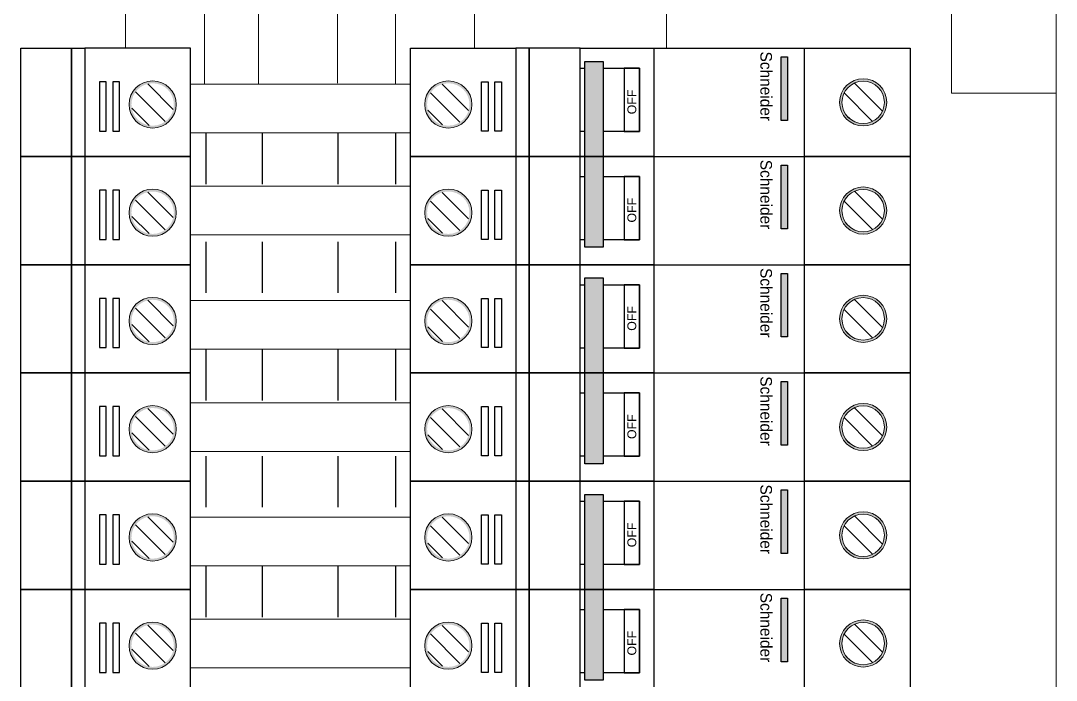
# Model space of a CAD drawing. Header units: inches. Extents: x 18739 to 22272, y 3658 to 7913.
# Drawn here: x 19677.4 to 19773.6, y 4155.3 to 4216.5 of the extents above; entities that cross this region are included whole.
import ezdxf

# ---------------------------------------------------------------- set-up
doc = ezdxf.new("R2010")
doc.units = ezdxf.units.IN
doc.header["$MEASUREMENT"] = 0
doc.layers.add('20-80AT', color=85, linetype='Continuous')
doc.layers.add('ENCLOSRURE', color=7, linetype='Continuous', lineweight=20)
doc.layers.add('LUGS', color=251, linetype='Continuous', lineweight=5)
doc.styles.get("Standard").update_dxf_attribs({"font": 'arial.ttf'})

msp = doc.modelspace()

# ---------------------------------------------------------------- hatches: boundary and pattern name
h = msp.add_hatch(color=3)
h.dxf.hatch_style = 1
h.paths.add_polyline_path([(19729.77119, 4212.76077), (19731.48535, 4212.76077), (19731.48535, 4195.50439), (19729.77119, 4195.50439)])
h = msp.add_hatch(color=3)
h.dxf.hatch_style = 1
h.paths.add_polyline_path([(19748.59359, 4213.18109), (19748.01717, 4213.18109), (19748.01717, 4207.2751), (19748.59359, 4207.2751)])
h = msp.add_hatch(color=3)
h.dxf.hatch_style = 1
h.paths.add_polyline_path([(19748.59366, 4203.12983), (19748.01724, 4203.12983), (19748.01724, 4197.22384), (19748.59366, 4197.22384)])
h = msp.add_hatch(color=3)
h.dxf.hatch_style = 1
h.paths.add_polyline_path([(19729.77112, 4192.65833), (19731.48528, 4192.65833), (19731.48528, 4175.40194), (19729.77112, 4175.40194)])
h = msp.add_hatch(color=3)
h.dxf.hatch_style = 1
h.paths.add_polyline_path([(19748.59352, 4193.07865), (19748.0171, 4193.07865), (19748.0171, 4187.17265), (19748.59352, 4187.17265)])
h = msp.add_hatch(color=3)
h.dxf.hatch_style = 1
h.paths.add_polyline_path([(19748.59359, 4183.02739), (19748.01717, 4183.02739), (19748.01717, 4177.12139), (19748.59359, 4177.12139)])
h = msp.add_hatch(color=3)
h.dxf.hatch_style = 1
h.paths.add_polyline_path([(19748.59345, 4172.9762), (19748.01703, 4172.9762), (19748.01703, 4167.07021), (19748.59345, 4167.07021)])
h = msp.add_hatch(color=3)
h.dxf.hatch_style = 1
h.paths.add_polyline_path([(19729.77105, 4172.55588), (19731.48521, 4172.55588), (19731.48521, 4155.2995), (19729.77105, 4155.2995)])
h = msp.add_hatch(color=3)
h.dxf.hatch_style = 1
h.paths.add_polyline_path([(19748.59352, 4162.92494), (19748.0171, 4162.92494), (19748.0171, 4157.01895), (19748.59352, 4157.01895)])
at = {"layer": 'ENCLOSRURE'}
h = msp.add_hatch(color=253, dxfattribs=at)
h.dxf.hatch_style = 1
h.paths.add_polyline_path([(19689.64235, 4206.57342, 1), (19689.64235, 4210.95436, 1)])
h.paths.add_polyline_path([(19689.64235, 4210.73357, -1), (19689.64235, 4206.7942, -1)], flags=16)
h = msp.add_hatch(dxfattribs=at)
h.set_pattern_fill('ANSI31', color=253, scale=10.587288, angle=90)
h.set_pattern_definition([(135, (-9426.5736, -69365.596), (-0.93579288, -0.93579288), [])])
h.paths.add_polyline_path([(19689.64235, 4210.73357, 1), (19689.64235, 4206.7942, 1)])
h = msp.add_hatch(color=253, dxfattribs=at)
h.dxf.hatch_style = 1
h.paths.add_polyline_path([(19717.09878, 4206.57345, -1), (19717.09878, 4210.95439, -1)])
h.paths.add_polyline_path([(19717.09878, 4210.73361, 1), (19717.09878, 4206.79424, 1)], flags=16)
h = msp.add_hatch(dxfattribs=at)
h.set_pattern_fill('ANSI31', color=253, scale=10.587288, angle=90)
h.set_pattern_definition([(135, (-9427.3432, -69365.596), (-0.93579288, -0.93579288), [])])
h.paths.add_polyline_path([(19717.09878, 4210.73361, -1), (19717.09878, 4206.79424, -1)])
h = msp.add_hatch(color=253, dxfattribs=at)
h.dxf.hatch_style = 1
h.paths.add_polyline_path([(19757.82127, 4208.96257, 1), (19753.44033, 4208.96257, 1)])
h.paths.add_polyline_path([(19757.60048, 4208.96257, 1), (19753.66111, 4208.96257, 1)], flags=16)
h = msp.add_hatch(dxfattribs=at)
h.set_pattern_fill('ANSI31', color=253, scale=10.587288, angle=90)
h.set_pattern_definition([(135, (-9465.8752, -69365.3973), (-0.93579288, -0.93579288), [])])
h.paths.add_polyline_path([(19757.60048, 4208.96257, 1), (19753.66111, 4208.96257, 1)])
h = msp.add_hatch(color=253, dxfattribs=at)
h.dxf.hatch_style = 1
h.paths.add_polyline_path([(19689.64232, 4196.52219, 1), (19689.64232, 4200.90313, 1)])
h.paths.add_polyline_path([(19689.64232, 4200.68235, -1), (19689.64232, 4196.74298, -1)], flags=16)
h = msp.add_hatch(color=253, dxfattribs=at)
h.dxf.hatch_style = 1
h.paths.add_polyline_path([(19717.09885, 4196.52219, -1), (19717.09885, 4200.90313, -1)])
h.paths.add_polyline_path([(19717.09885, 4200.68235, 1), (19717.09885, 4196.74298, 1)], flags=16)
h = msp.add_hatch(color=253, dxfattribs=at)
h.dxf.hatch_style = 1
h.paths.add_polyline_path([(19757.82134, 4198.91131, 1), (19753.4404, 4198.91131, 1)])
h.paths.add_polyline_path([(19757.60055, 4198.91131, 1), (19753.66118, 4198.91131, 1)], flags=16)
h = msp.add_hatch(dxfattribs=at)
h.set_pattern_fill('ANSI31', color=253, scale=10.587288, angle=90)
h.set_pattern_definition([(135, (-9465.8751, -69375.4486), (-0.93579288, -0.93579288), [])])
h.paths.add_polyline_path([(19757.60055, 4198.91131, 1), (19753.66118, 4198.91131, 1)])
h = msp.add_hatch(dxfattribs=at)
h.set_pattern_fill('ANSI31', color=253, scale=10.587288, angle=90)
h.set_pattern_definition([(135, (-9426.5737, -69375.6472), (-0.93579288, -0.93579288), [])])
h.paths.add_polyline_path([(19689.64232, 4200.68235, 1), (19689.64232, 4196.74298, 1)])
h = msp.add_hatch(dxfattribs=at)
h.set_pattern_fill('ANSI31', color=253, scale=10.587288, angle=90)
h.set_pattern_definition([(135, (-9427.3431, -69375.6472), (-0.93579288, -0.93579288), [])])
h.paths.add_polyline_path([(19717.09885, 4200.68235, -1), (19717.09885, 4196.74298, -1)])
h = msp.add_hatch(color=253, dxfattribs=at)
h.dxf.hatch_style = 1
h.paths.add_polyline_path([(19689.64228, 4186.47097, 1), (19689.64228, 4190.85191, 1)])
h.paths.add_polyline_path([(19689.64228, 4190.63113, -1), (19689.64228, 4186.69176, -1)], flags=16)
h = msp.add_hatch(dxfattribs=at)
h.set_pattern_fill('ANSI31', color=253, scale=10.587288, angle=90)
h.set_pattern_definition([(135, (-9426.5737, -69385.6985), (-0.93579288, -0.93579288), [])])
h.paths.add_polyline_path([(19689.64228, 4190.63113, 1), (19689.64228, 4186.69176, 1)])
h = msp.add_hatch(color=253, dxfattribs=at)
h.dxf.hatch_style = 1
h.paths.add_polyline_path([(19717.09871, 4186.47101, -1), (19717.09871, 4190.85195, -1)])
h.paths.add_polyline_path([(19717.09871, 4190.63116, 1), (19717.09871, 4186.69179, 1)], flags=16)
h = msp.add_hatch(dxfattribs=at)
h.set_pattern_fill('ANSI31', color=253, scale=10.587288, angle=90)
h.set_pattern_definition([(135, (-9427.3432, -69385.6984), (-0.93579288, -0.93579288), [])])
h.paths.add_polyline_path([(19717.09871, 4190.63116, -1), (19717.09871, 4186.69179, -1)])
h = msp.add_hatch(color=253, dxfattribs=at)
h.dxf.hatch_style = 1
h.paths.add_polyline_path([(19757.8212, 4188.86013, 1), (19753.44026, 4188.86013, 1)])
h.paths.add_polyline_path([(19757.60041, 4188.86013, 1), (19753.66104, 4188.86013, 1)], flags=16)
h = msp.add_hatch(dxfattribs=at)
h.set_pattern_fill('ANSI31', color=253, scale=10.587288, angle=90)
h.set_pattern_definition([(135, (-9465.8752, -69385.4998), (-0.93579288, -0.93579288), [])])
h.paths.add_polyline_path([(19757.60041, 4188.86013, 1), (19753.66104, 4188.86013, 1)])
h = msp.add_hatch(color=253, dxfattribs=at)
h.dxf.hatch_style = 1
h.paths.add_polyline_path([(19689.64225, 4176.41975, 1), (19689.64225, 4180.80069, 1)])
h.paths.add_polyline_path([(19689.64225, 4180.5799, -1), (19689.64225, 4176.64053, -1)], flags=16)
h = msp.add_hatch(color=253, dxfattribs=at)
h.dxf.hatch_style = 1
h.paths.add_polyline_path([(19717.09878, 4176.41975, -1), (19717.09878, 4180.80069, -1)])
h.paths.add_polyline_path([(19717.09878, 4180.5799, 1), (19717.09878, 4176.64053, 1)], flags=16)
h = msp.add_hatch(color=253, dxfattribs=at)
h.dxf.hatch_style = 1
h.paths.add_polyline_path([(19757.82127, 4178.80887, 1), (19753.44033, 4178.80887, 1)])
h.paths.add_polyline_path([(19757.60048, 4178.80887, 1), (19753.66111, 4178.80887, 1)], flags=16)
h = msp.add_hatch(dxfattribs=at)
h.set_pattern_fill('ANSI31', color=253, scale=10.587288, angle=90)
h.set_pattern_definition([(135, (-9465.8752, -69395.551), (-0.93579288, -0.93579288), [])])
h.paths.add_polyline_path([(19757.60048, 4178.80887, 1), (19753.66111, 4178.80887, 1)])
h = msp.add_hatch(dxfattribs=at)
h.set_pattern_fill('ANSI31', color=253, scale=10.587288, angle=90)
h.set_pattern_definition([(135, (-9426.5737, -69395.7497), (-0.93579288, -0.93579288), [])])
h.paths.add_polyline_path([(19689.64225, 4180.5799, 1), (19689.64225, 4176.64053, 1)])
h = msp.add_hatch(dxfattribs=at)
h.set_pattern_fill('ANSI31', color=253, scale=10.587288, angle=90)
h.set_pattern_definition([(135, (-9427.3432, -69395.7497), (-0.93579288, -0.93579288), [])])
h.paths.add_polyline_path([(19717.09878, 4180.5799, -1), (19717.09878, 4176.64053, -1)])
h = msp.add_hatch(color=253, dxfattribs=at)
h.dxf.hatch_style = 1
h.paths.add_polyline_path([(19689.64221, 4166.36853, 1), (19689.64221, 4170.74947, 1)])
h.paths.add_polyline_path([(19689.64221, 4170.52868, -1), (19689.64221, 4166.58931, -1)], flags=16)
h = msp.add_hatch(dxfattribs=at)
h.set_pattern_fill('ANSI31', color=253, scale=10.587288, angle=90)
h.set_pattern_definition([(135, (-9426.5738, -69405.8009), (-0.93579288, -0.93579288), [])])
h.paths.add_polyline_path([(19689.64221, 4170.52868, 1), (19689.64221, 4166.58931, 1)])
h = msp.add_hatch(color=253, dxfattribs=at)
h.dxf.hatch_style = 1
h.paths.add_polyline_path([(19717.09864, 4166.36856, -1), (19717.09864, 4170.7495, -1)])
h.paths.add_polyline_path([(19717.09864, 4170.52872, 1), (19717.09864, 4166.58935, 1)], flags=16)
h = msp.add_hatch(dxfattribs=at)
h.set_pattern_fill('ANSI31', color=253, scale=10.587288, angle=90)
h.set_pattern_definition([(135, (-9427.3433, -69405.8009), (-0.93579288, -0.93579288), [])])
h.paths.add_polyline_path([(19717.09864, 4170.52872, -1), (19717.09864, 4166.58935, -1)])
h = msp.add_hatch(color=253, dxfattribs=at)
h.dxf.hatch_style = 1
h.paths.add_polyline_path([(19757.82113, 4168.75768, 1), (19753.44019, 4168.75768, 1)])
h.paths.add_polyline_path([(19757.60034, 4168.75768, 1), (19753.66097, 4168.75768, 1)], flags=16)
h = msp.add_hatch(dxfattribs=at)
h.set_pattern_fill('ANSI31', color=253, scale=10.587288, angle=90)
h.set_pattern_definition([(135, (-9465.8753, -69405.6022), (-0.93579288, -0.93579288), [])])
h.paths.add_polyline_path([(19757.60034, 4168.75768, 1), (19753.66097, 4168.75768, 1)])
h = msp.add_hatch(color=253, dxfattribs=at)
h.dxf.hatch_style = 1
h.paths.add_polyline_path([(19689.64218, 4156.3173, 1), (19689.64218, 4160.69824, 1)])
h.paths.add_polyline_path([(19689.64218, 4160.47746, -1), (19689.64218, 4156.53809, -1)], flags=16)
h = msp.add_hatch(dxfattribs=at)
h.set_pattern_fill('ANSI31', color=253, scale=10.587288, angle=90)
h.set_pattern_definition([(135, (-9426.5738, -69415.8521), (-0.93579288, -0.93579288), [])])
h.paths.add_polyline_path([(19689.64218, 4160.47746, 1), (19689.64218, 4156.53809, 1)])
h = msp.add_hatch(color=253, dxfattribs=at)
h.dxf.hatch_style = 1
h.paths.add_polyline_path([(19717.09871, 4156.3173, -1), (19717.09871, 4160.69824, -1)])
h.paths.add_polyline_path([(19717.09871, 4160.47746, 1), (19717.09871, 4156.53809, 1)], flags=16)
h = msp.add_hatch(dxfattribs=at)
h.set_pattern_fill('ANSI31', color=253, scale=10.587288, angle=90)
h.set_pattern_definition([(135, (-9427.3432, -69415.8521), (-0.93579288, -0.93579288), [])])
h.paths.add_polyline_path([(19717.09871, 4160.47746, -1), (19717.09871, 4156.53809, -1)])
h = msp.add_hatch(color=253, dxfattribs=at)
h.dxf.hatch_style = 1
h.paths.add_polyline_path([(19757.8212, 4158.70642, 1), (19753.44026, 4158.70642, 1)])
h.paths.add_polyline_path([(19757.60041, 4158.70642, 1), (19753.66104, 4158.70642, 1)], flags=16)
h = msp.add_hatch(dxfattribs=at)
h.set_pattern_fill('ANSI31', color=253, scale=10.587288, angle=90)
h.set_pattern_definition([(135, (-9465.8752, -69415.6535), (-0.93579288, -0.93579288), [])])
h.paths.add_polyline_path([(19757.60041, 4158.70642, 1), (19753.66104, 4158.70642, 1)])

# ---------------------------------------------------------------- linework, layer by layer
at = {"color": 0}
for p, q in [((19736.19371, 4213.98891), (19750.18708, 4213.98891)), ((19694.57339, 4206.10764), (19694.57339, 4201.36918)), ((19699.79817, 4206.10764), (19699.79817, 4201.36918)), ((19706.84507, 4206.10764), (19706.84507, 4201.36918)), ((19712.2107, 4206.10764), (19712.2107, 4201.36918)), ((19694.57339, 4195.99929), (19694.57339, 4191.26083)), ((19699.79817, 4195.99929), (19699.79817, 4191.26083)), ((19706.84507, 4195.99929), (19706.84507, 4191.26083)), ((19712.2107, 4195.99929), (19712.2107, 4191.26083)), ((19736.19364, 4193.88647), (19750.18701, 4193.88647)), ((19694.57332, 4186.00519), (19694.57332, 4181.26673)), ((19699.7981, 4186.00519), (19699.7981, 4181.26673)), ((19706.845, 4186.00519), (19706.845, 4181.26673)), ((19712.21063, 4186.00519), (19712.21063, 4181.26673)), ((19694.57339, 4176.12141), (19694.57339, 4171.38295)), ((19699.79817, 4176.12141), (19699.79817, 4171.38295)), ((19706.84507, 4176.12141), (19706.84507, 4171.38295)), ((19712.2107, 4176.12141), (19712.2107, 4171.38295)), ((19736.19357, 4173.78402), (19750.18694, 4173.78402)), ((19694.57325, 4165.90274), (19694.57325, 4161.16429)), ((19699.79803, 4165.90274), (19699.79803, 4161.16429)), ((19706.84493, 4165.90274), (19706.84493, 4161.16429)), ((19712.21056, 4165.90274), (19712.21056, 4161.16429))]:
    msp.add_line(p, q, dxfattribs=at)
at = {"color": 3}
for points in [[(19729.77119, 4195.50439), (19729.77119, 4212.76077), (19731.48535, 4212.76077), (19731.48535, 4195.50439)], [(19748.59359, 4213.18109), (19748.59359, 4207.2751), (19748.01717, 4207.2751), (19748.01717, 4213.18109)], [(19748.59366, 4203.12983), (19748.59366, 4197.22384), (19748.01724, 4197.22384), (19748.01724, 4203.12983)], [(19729.77112, 4175.40194), (19729.77112, 4192.65833), (19731.48528, 4192.65833), (19731.48528, 4175.40194)], [(19748.59352, 4193.07865), (19748.59352, 4187.17265), (19748.0171, 4187.17265), (19748.0171, 4193.07865)], [(19748.59359, 4183.02739), (19748.59359, 4177.12139), (19748.01717, 4177.12139), (19748.01717, 4183.02739)], [(19748.59345, 4172.9762), (19748.59345, 4167.07021), (19748.01703, 4167.07021), (19748.01703, 4172.9762)], [(19729.77105, 4155.2995), (19729.77105, 4172.55588), (19731.48521, 4172.55588), (19731.48521, 4155.2995)], [(19748.59352, 4162.92494), (19748.59352, 4157.01895), (19748.0171, 4157.01895), (19748.0171, 4162.92494)]]:
    msp.add_lwpolyline(points, close=True, dxfattribs=at)
at = {"layer": '20-80AT', "color": 0}
for p, q in [((19736.19375, 4203.93797), (19750.18715, 4203.93765)), ((19736.19375, 4193.88695), (19750.18715, 4193.88663)), ((19736.19368, 4183.83553), (19750.18708, 4183.83521)), ((19736.19368, 4173.78451), (19750.18708, 4173.78419)), ((19736.19361, 4163.73308), (19750.18701, 4163.73276))]:
    msp.add_line(p, q, dxfattribs=at)
for points in [[(19677.38964, 4213.98928), (19682.11943, 4213.98928), (19682.11943, 4203.93802), (19677.38964, 4203.93802)], [(19682.11943, 4213.98928), (19683.35729, 4213.98928), (19683.35729, 4203.93811), (19682.11943, 4203.93811)], [(19683.35733, 4213.98933), (19683.35729, 4203.93811), (19693.16178, 4203.93811), (19693.16181, 4213.98933)], [(19723.38381, 4213.98937), (19723.38384, 4203.93814), (19713.57936, 4203.93814), (19713.57932, 4213.98937)], [(19724.62171, 4213.98932), (19723.38384, 4213.98932), (19723.38384, 4203.93814), (19724.62171, 4203.93814)], [(19729.3515, 4213.98932), (19724.62171, 4213.98932), (19724.62171, 4203.93806), (19729.3515, 4203.93806)], [(19729.35203, 4203.93801), (19729.352, 4213.98923), (19736.19368, 4213.98923), (19736.19371, 4203.93801)], [(19759.99157, 4213.98891), (19759.9916, 4203.93769), (19750.18712, 4203.93769), (19750.18708, 4213.98891)], [(19734.85354, 4206.251), (19734.85354, 4212.13101), (19733.44295, 4212.13101), (19733.44295, 4206.251)], [(19685.31411, 4206.28465), (19685.31411, 4210.85756), (19684.70318, 4210.85756), (19684.70318, 4206.28465)], [(19686.5498, 4206.28465), (19686.5498, 4210.85756), (19685.93888, 4210.85756), (19685.93888, 4206.28465)], [(19720.19133, 4206.28468), (19720.19133, 4210.8576), (19720.80226, 4210.8576), (19720.80226, 4206.28468)], [(19721.42702, 4206.28468), (19721.42702, 4210.8576), (19722.03795, 4210.8576), (19722.03795, 4206.28468)], [(19677.3896, 4203.93806), (19682.11939, 4203.93806), (19682.11939, 4193.8868), (19677.3896, 4193.8868)], [(19682.11939, 4203.93806), (19683.35726, 4203.93806), (19683.35726, 4193.88689), (19682.11939, 4193.88689)], [(19683.35729, 4203.93811), (19683.35726, 4193.88689), (19693.16174, 4193.88689), (19693.16178, 4203.93811)], [(19723.38388, 4203.93811), (19723.38391, 4193.88689), (19713.57943, 4193.88689), (19713.57939, 4203.93811)], [(19724.62178, 4203.93806), (19723.38391, 4203.93806), (19723.38391, 4193.88689), (19724.62178, 4193.88689)], [(19729.35157, 4203.93806), (19724.62178, 4203.93806), (19724.62178, 4193.8868), (19729.35157, 4193.8868)], [(19729.3521, 4193.88675), (19729.35207, 4203.93797), (19736.19375, 4203.93797), (19736.19379, 4193.88675)], [(19759.99164, 4203.93765), (19759.99167, 4193.88643), (19750.18719, 4193.88643), (19750.18715, 4203.93765)], [(19734.85361, 4196.19974), (19734.85361, 4202.07975), (19733.44303, 4202.07975), (19733.44303, 4196.19974)], [(19685.31408, 4196.23342), (19685.31408, 4200.80634), (19684.70315, 4200.80634), (19684.70315, 4196.23342)], [(19686.54977, 4196.23342), (19686.54977, 4200.80634), (19685.93884, 4200.80634), (19685.93884, 4196.23342)], [(19720.1914, 4196.23342), (19720.1914, 4200.80634), (19720.80233, 4200.80634), (19720.80233, 4196.23342)], [(19721.42709, 4196.23342), (19721.42709, 4200.80634), (19722.03802, 4200.80634), (19722.03802, 4196.23342)], [(19677.38957, 4193.88683), (19682.11936, 4193.88683), (19682.11936, 4183.83557), (19677.38957, 4183.83557)], [(19682.11936, 4193.88683), (19683.35722, 4193.88683), (19683.35722, 4183.83566), (19682.11936, 4183.83566)], [(19683.35726, 4193.88689), (19683.35722, 4183.83566), (19693.16171, 4183.83566), (19693.16174, 4193.88689)], [(19723.38373, 4193.88692), (19723.38377, 4183.8357), (19713.57929, 4183.8357), (19713.57925, 4193.88692)], [(19724.62164, 4193.88687), (19723.38377, 4193.88687), (19723.38377, 4183.8357), (19724.62164, 4183.8357)], [(19729.35143, 4193.88687), (19724.62164, 4193.88687), (19724.62164, 4183.83561), (19729.35143, 4183.83561)], [(19729.35196, 4183.83556), (19729.35193, 4193.88679), (19736.19361, 4193.88679), (19736.19364, 4183.83556)], [(19759.9915, 4193.88647), (19759.99153, 4183.83524), (19750.18705, 4183.83524), (19750.18701, 4193.88647)], [(19734.85347, 4186.14856), (19734.85347, 4192.02857), (19733.44288, 4192.02857), (19733.44288, 4186.14856)], [(19685.31404, 4186.1822), (19685.31404, 4190.75512), (19684.70311, 4190.75512), (19684.70311, 4186.1822)], [(19686.54973, 4186.1822), (19686.54973, 4190.75512), (19685.93881, 4190.75512), (19685.93881, 4186.1822)], [(19720.19126, 4186.18224), (19720.19126, 4190.75515), (19720.80219, 4190.75515), (19720.80219, 4186.18224)], [(19721.42695, 4186.18224), (19721.42695, 4190.75515), (19722.03788, 4190.75515), (19722.03788, 4186.18224)], [(19677.38953, 4183.83561), (19682.11932, 4183.83561), (19682.11932, 4173.78435), (19677.38953, 4173.78435)], [(19682.11932, 4183.83561), (19683.35719, 4183.83561), (19683.35719, 4173.78444), (19682.11932, 4173.78444)], [(19683.35722, 4183.83566), (19683.35719, 4173.78444), (19693.16167, 4173.78444), (19693.16171, 4183.83566)], [(19723.38381, 4183.83566), (19723.38384, 4173.78444), (19713.57936, 4173.78444), (19713.57932, 4183.83566)], [(19724.62171, 4183.83561), (19723.38384, 4183.83561), (19723.38384, 4173.78444), (19724.62171, 4173.78444)], [(19729.3515, 4183.83561), (19724.62171, 4183.83561), (19724.62171, 4173.78435), (19729.3515, 4173.78435)], [(19729.35203, 4173.78431), (19729.352, 4183.83553), (19736.19368, 4183.83553), (19736.19372, 4173.78431)], [(19759.99157, 4183.83521), (19759.9916, 4173.78398), (19750.18712, 4173.78398), (19750.18708, 4183.83521)], [(19734.85354, 4176.0973), (19734.85354, 4181.97731), (19733.44296, 4181.97731), (19733.44296, 4176.0973)], [(19685.31401, 4176.13098), (19685.31401, 4180.70389), (19684.70308, 4180.70389), (19684.70308, 4176.13098)], [(19686.5497, 4176.13098), (19686.5497, 4180.70389), (19685.93877, 4180.70389), (19685.93877, 4176.13098)], [(19720.19133, 4176.13098), (19720.19133, 4180.70389), (19720.80226, 4180.70389), (19720.80226, 4176.13098)], [(19721.42702, 4176.13098), (19721.42702, 4180.70389), (19722.03795, 4180.70389), (19722.03795, 4176.13098)], [(19677.3895, 4173.78439), (19682.11929, 4173.78439), (19682.11929, 4163.73313), (19677.3895, 4163.73313)], [(19682.11929, 4173.78439), (19683.35715, 4173.78439), (19683.35715, 4163.73322), (19682.11929, 4163.73322)], [(19683.35719, 4173.78444), (19683.35715, 4163.73322), (19693.16163, 4163.73322), (19693.16167, 4173.78444)], [(19723.38366, 4173.78448), (19723.3837, 4163.73325), (19713.57922, 4163.73325), (19713.57918, 4173.78448)], [(19724.62157, 4173.78442), (19723.3837, 4173.78442), (19723.3837, 4163.73325), (19724.62157, 4163.73325)], [(19729.35136, 4173.78442), (19724.62157, 4173.78442), (19724.62157, 4163.73317), (19729.35136, 4163.73317)], [(19729.35189, 4163.73312), (19729.35186, 4173.78434), (19736.19354, 4173.78434), (19736.19357, 4163.73312)], [(19759.99142, 4173.78402), (19759.99146, 4163.7328), (19750.18698, 4163.7328), (19750.18694, 4173.78402)], [(19734.8534, 4166.04611), (19734.8534, 4171.92612), (19733.44281, 4171.92612), (19733.44281, 4166.04611)], [(19685.31397, 4166.07976), (19685.31397, 4170.65267), (19684.70304, 4170.65267), (19684.70304, 4166.07976)], [(19686.54966, 4166.07976), (19686.54966, 4170.65267), (19685.93873, 4170.65267), (19685.93873, 4166.07976)], [(19720.19119, 4166.07979), (19720.19119, 4170.65271), (19720.80212, 4170.65271), (19720.80212, 4166.07979)], [(19721.42688, 4166.07979), (19721.42688, 4170.65271), (19722.03781, 4170.65271), (19722.03781, 4166.07979)], [(19677.38946, 4163.73317), (19682.11925, 4163.73317), (19682.11925, 4153.68191), (19677.38946, 4153.68191)], [(19682.11925, 4163.73317), (19683.35712, 4163.73317), (19683.35712, 4153.68199), (19682.11925, 4153.68199)], [(19683.35715, 4163.73322), (19683.35712, 4153.68199), (19693.1616, 4153.68199), (19693.16163, 4163.73322)], [(19723.38374, 4163.73322), (19723.38377, 4153.68199), (19713.57929, 4153.68199), (19713.57925, 4163.73322)], [(19724.62164, 4163.73317), (19723.38377, 4163.73317), (19723.38377, 4153.68199), (19724.62164, 4153.68199)], [(19729.35143, 4163.73317), (19724.62164, 4163.73317), (19724.62164, 4153.68191), (19729.35143, 4153.68191)], [(19729.35196, 4153.68186), (19729.35193, 4163.73308), (19736.19361, 4163.73308), (19736.19365, 4153.68186)], [(19759.9915, 4163.73276), (19759.99153, 4153.68154), (19750.18705, 4153.68154), (19750.18701, 4163.73276)], [(19734.85347, 4155.99485), (19734.85347, 4161.87486), (19733.44289, 4161.87486), (19733.44289, 4155.99485)], [(19685.31394, 4156.02853), (19685.31394, 4160.60145), (19684.70301, 4160.60145), (19684.70301, 4156.02853)], [(19686.54963, 4156.02853), (19686.54963, 4160.60145), (19685.9387, 4160.60145), (19685.9387, 4156.02853)], [(19720.19126, 4156.02853), (19720.19126, 4160.60145), (19720.80219, 4160.60145), (19720.80219, 4156.02853)], [(19721.42695, 4156.02853), (19721.42695, 4160.60145), (19722.03788, 4160.60145), (19722.03788, 4156.02853)]]:
    msp.add_lwpolyline(points, close=True, dxfattribs=at)
for points in [[(19736.19371, 4213.98891), (19736.19371, 4203.93789), (19750.18708, 4203.93789), (19750.18708, 4213.98891)], [(19729.77119, 4206.251), (19729.35204, 4206.251), (19729.35204, 4212.13101), (19729.77117, 4212.13101)], [(19731.48534, 4212.13101), (19734.85354, 4212.13101), (19734.85354, 4206.251), (19731.48534, 4206.251)], [(19736.19375, 4203.93792), (19729.35155, 4203.93802)], [(19729.35155, 4203.93795), (19729.77122, 4203.93795)], [(19731.48539, 4203.93792), (19736.19375, 4203.93785)], [(19736.19379, 4203.93765), (19736.19379, 4193.88663), (19750.18715, 4193.88663), (19750.18715, 4203.93765)], [(19729.77126, 4196.19974), (19729.35211, 4196.19974), (19729.35211, 4202.07975), (19729.77124, 4202.07975)], [(19731.48541, 4202.07975), (19734.85361, 4202.07975), (19734.85361, 4196.19974), (19731.48541, 4196.19974)], [(19736.19364, 4193.88647), (19736.19364, 4183.83544), (19750.18701, 4183.83544), (19750.18701, 4193.88647)], [(19729.77112, 4186.14856), (19729.35197, 4186.14856), (19729.35197, 4192.02857), (19729.7711, 4192.02857)], [(19731.48527, 4192.02857), (19734.85347, 4192.02857), (19734.85347, 4186.14856), (19731.48527, 4186.14856)], [(19736.19368, 4183.83548), (19729.35148, 4183.83558)], [(19729.35148, 4183.83551), (19729.77115, 4183.8355)], [(19731.48532, 4183.83548), (19736.19368, 4183.83541)], [(19736.19372, 4183.83521), (19736.19372, 4173.78419), (19750.18708, 4173.78419), (19750.18708, 4183.83521)], [(19729.77119, 4176.0973), (19729.35204, 4176.0973), (19729.35204, 4181.97731), (19729.77117, 4181.97731)], [(19731.48534, 4181.97731), (19734.85354, 4181.97731), (19734.85354, 4176.0973), (19731.48534, 4176.0973)], [(19736.19357, 4173.78402), (19736.19357, 4163.733), (19750.18694, 4163.733), (19750.18694, 4173.78402)], [(19729.77105, 4166.04611), (19729.3519, 4166.04611), (19729.3519, 4171.92612), (19729.77103, 4171.92612)], [(19731.4852, 4171.92612), (19734.8534, 4171.92612), (19734.8534, 4166.04611), (19731.4852, 4166.04611)], [(19736.19361, 4163.73303), (19729.35141, 4163.73313)], [(19729.35141, 4163.73306), (19729.77108, 4163.73306)], [(19731.48525, 4163.73303), (19736.19361, 4163.73296)], [(19736.19365, 4163.73276), (19736.19365, 4153.68174), (19750.18701, 4153.68174), (19750.18701, 4163.73276)], [(19729.77112, 4155.99485), (19729.35197, 4155.99485), (19729.35197, 4161.87486), (19729.7711, 4161.87486)], [(19731.48527, 4161.87486), (19734.85347, 4161.87486), (19734.85347, 4155.99485), (19731.48527, 4155.99485)]]:
    msp.add_lwpolyline(points, dxfattribs=at)
at = {"layer": 'ENCLOSRURE', "color": 252}
msp.add_line((19737.36432, 4230.42063), (19737.36432, 4213.98891), dxfattribs=at)
at = {"layer": 'ENCLOSRURE'}
for points in [[(19633.20931, 4317.3654), (19773.56241, 4317.3654), (19773.56241, 3958.19814), (19633.20931, 3958.19814)], [(19693.13728, 4210.65405), (19713.5632, 4210.65405), (19713.5632, 4206.13566), (19693.13728, 4206.13566)], [(19693.13728, 4201.1727), (19713.5632, 4201.1727), (19713.5632, 4196.65431), (19693.13728, 4196.65431)], [(19693.13721, 4190.55161), (19713.56313, 4190.55161), (19713.56313, 4186.03321), (19693.13721, 4186.03321)], [(19693.13721, 4181.07025), (19713.56313, 4181.07025), (19713.56313, 4176.55186), (19693.13721, 4176.55186)], [(19693.13714, 4170.44916), (19713.56306, 4170.44916), (19713.56306, 4165.93077), (19693.13714, 4165.93077)], [(19693.13714, 4160.96781), (19713.56306, 4160.96781), (19713.56306, 4156.44941), (19693.13714, 4156.44941)]]:
    msp.add_lwpolyline(points, close=True, dxfattribs=at)
at = {"layer": 'ENCLOSRURE', "color": 252}
msp.add_lwpolyline([(19763.81609, 4317.22091), (19773.54785, 4317.22091), (19773.54785, 4209.82625), (19763.81609, 4209.82625)], close=True, dxfattribs=at)
at = {"layer": 'ENCLOSRURE'}
for points in [[(19706.80923, 4210.73728), (19706.80923, 4220.47581), (19699.48724, 4220.47581), (19699.48724, 4210.67395)], [(19687.13051, 4213.97158), (19687.13051, 4219.09448), (19694.45249, 4219.09448), (19694.45249, 4210.62009)], [(19719.52875, 4213.97158), (19719.52875, 4219.09448), (19712.20676, 4219.09448), (19712.20676, 4210.62009)]]:
    msp.add_lwpolyline(points, dxfattribs=at)
at = {"layer": 'LUGS'}
for centre, radius in [((19689.64235, 4208.76389, -22.74609), 2.19047), ((19717.09878, 4208.76392, -22.74609), 2.19047), ((19755.6308, 4208.96257, -2.20665), 2.19047), ((19755.63098, 4208.96329, -2.20665), 2.19047), ((19755.6308, 4208.96257, -1.10332), 1.96969), ((19689.64232, 4198.71266, -22.74609), 2.19047), ((19717.09885, 4198.71266, -22.74609), 2.19047), ((19755.63087, 4198.91131, -2.20665), 2.19047), ((19755.63105, 4198.91203, -2.20665), 2.19047), ((19755.63087, 4198.91131, -1.10332), 1.96969), ((19689.64228, 4188.66144, -22.74609), 2.19047), ((19717.09871, 4188.66148, -22.74609), 2.19047), ((19755.63073, 4188.86013, -2.20665), 2.19047), ((19755.63091, 4188.86085, -2.20665), 2.19047), ((19755.63073, 4188.86013, -1.10332), 1.96969), ((19689.64225, 4178.61022, -22.74609), 2.19047), ((19717.09878, 4178.61022, -22.74609), 2.19047), ((19755.6308, 4178.80887, -2.20665), 2.19047), ((19755.63098, 4178.80959, -2.20665), 2.19047), ((19755.6308, 4178.80887, -1.10332), 1.96969), ((19689.64221, 4168.559, -22.74609), 2.19047), ((19717.09864, 4168.55903, -22.74609), 2.19047), ((19755.63066, 4168.75768, -2.20665), 2.19047), ((19755.63084, 4168.7584, -2.20665), 2.19047), ((19755.63066, 4168.75768, -1.10332), 1.96969), ((19689.64218, 4158.50777, -22.74609), 2.19047), ((19717.09871, 4158.50777, -22.74609), 2.19047), ((19755.63073, 4158.70642, -2.20665), 2.19047), ((19755.63091, 4158.70714, -2.20665), 2.19047), ((19755.63073, 4158.70642, -1.10332), 1.96969)]:
    msp.add_circle(centre, radius, dxfattribs=at)

# ---------------------------------------------------------------- texts
for p in [(19734.55259, 4207.85116), (19734.55266, 4197.79991), (19734.55252, 4187.74872), (19734.55259, 4177.69746), (19734.55245, 4167.64627), (19734.55252, 4157.59502)]:
    msp.add_text('OFF', height=0.821407, rotation=90).set_placement(p)
at = {"char_height": 1.0721304, "attachment_point": 7, "rotation": 270}
for insert in [(19746.06764, 4213.6791), (19746.06771, 4203.62784), (19746.06757, 4193.57665), (19746.06764, 4183.52539), (19746.0675, 4173.47421), (19746.06757, 4163.42295)]:
    msp.add_mtext_dynamic_manual_height_columns('{\\fBradley Hand ITC|b0|i0|c0|p66;Schneider}', width=35.0550439, gutter_width=1, heights=[0.83509], dxfattribs=dict(at, insert=insert))

doc.saveas('drawing.dxf')
